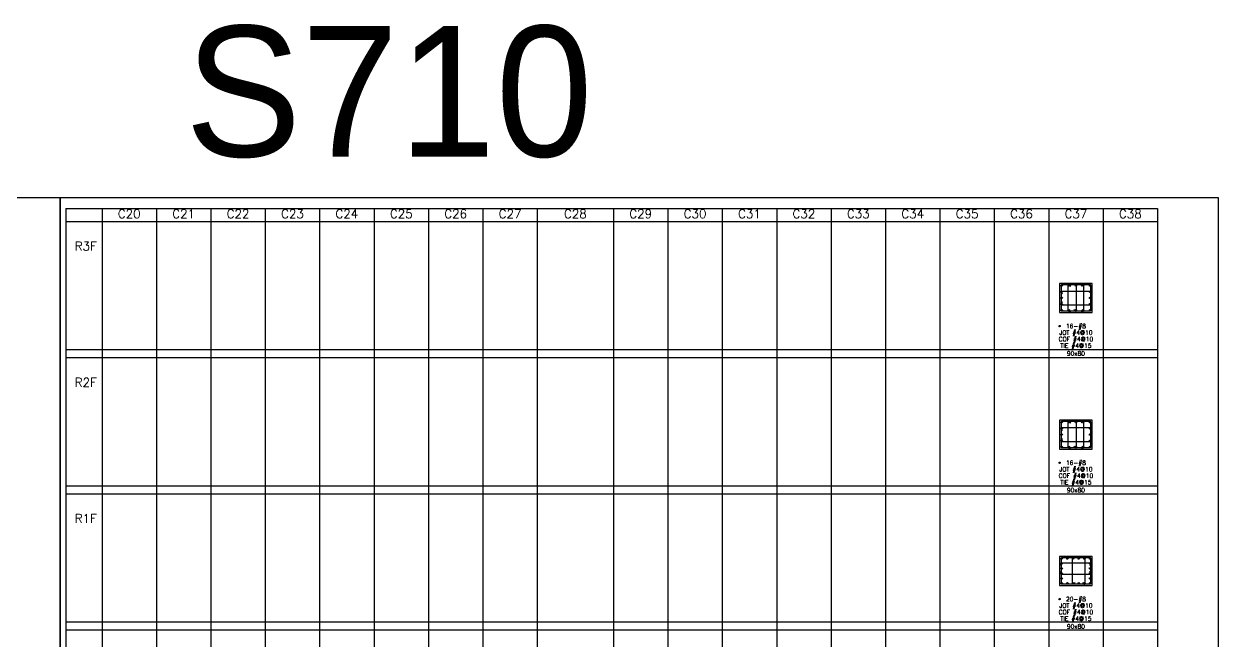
# Model space of a CAD drawing. Header units: millimetres. Extents: x 0 to 31920, y -6088 to 2522.
# Drawn here: x 28628 to 31920, y 825 to 2522 of the extents above; entities that cross this region are included whole.
import ezdxf
from ezdxf.enums import TextEntityAlignment as Align

# ---------------------------------------------------------------- set-up
doc = ezdxf.new("R2010")
doc.units = ezdxf.units.MM
doc.header["$MEASUREMENT"] = 0
for name, color, linetype in [('DwFm', 7, 'Continuous'), ('S-RC', 130, 'Continuous'), ('S-REINF', 6, 'Continuous'), ('S-REINFD', 201, 'Continuous'), ('S-STUD', 1, 'Continuous'), ('S-TEXT', 2, 'Continuous')]:
    doc.layers.add(name, color=color, linetype=linetype)
doc.styles.add('CS4', font='romans.shx', dxfattribs={"width": 0.8, "bigfont": 'lsp.shx'})
doc.styles.add('HELOPEN', font='helopen.shx')

# ---------------------------------------------------------------- blocks, each defined once
blk = doc.blocks.new('繪圖範圍')
blk.add_lwpolyline([(0, 51.1), (79.8, 51.1), (79.8, 0), (0, 0)], close=True)

msp = doc.modelspace()

# ---------------------------------------------------------------- hatches: boundary and pattern name
at = {"layer": 'S-REINFD'}
h = msp.add_hatch(color=256, dxfattribs=at)
edge = h.paths.add_edge_path()
edge.add_arc((31488.9, 1801.6), 1.91, 0, 360)
h = msp.add_hatch(color=256, dxfattribs=at)
edge = h.paths.add_edge_path()
edge.add_arc((31488.9, 1784.5), 1.91, 0, 360)
h = msp.add_hatch(color=256, dxfattribs=at)
edge = h.paths.add_edge_path()
edge.add_arc((31508.5, 1801.6), 1.91, 0, 360)
h = msp.add_hatch(color=256, dxfattribs=at)
edge = h.paths.add_edge_path()
edge.add_arc((31528, 1801.6), 1.91, 0, 360)
h = msp.add_hatch(color=256, dxfattribs=at)
edge = h.paths.add_edge_path()
edge.add_arc((31547.5, 1801.6), 1.91, 0, 360)
h = msp.add_hatch(color=256, dxfattribs=at)
edge = h.paths.add_edge_path()
edge.add_arc((31567.1, 1801.6), 1.91, 0, 360)
h = msp.add_hatch(color=256, dxfattribs=at)
edge = h.paths.add_edge_path()
edge.add_arc((31567.1, 1784.5), 1.91, 0, 360)
h = msp.add_hatch(color=256, dxfattribs=at)
edge = h.paths.add_edge_path()
edge.add_arc((31488.9, 1767.5), 1.91, 0, 360)
h = msp.add_hatch(color=256, dxfattribs=at)
edge = h.paths.add_edge_path()
edge.add_arc((31488.9, 1750.4), 1.91, 0, 360)
h = msp.add_hatch(color=256, dxfattribs=at)
edge = h.paths.add_edge_path()
edge.add_arc((31567.1, 1767.5), 1.91, 0, 360)
h = msp.add_hatch(color=256, dxfattribs=at)
edge = h.paths.add_edge_path()
edge.add_arc((31567.1, 1750.4), 1.91, 0, 360)
h = msp.add_hatch(color=256, dxfattribs=at)
edge = h.paths.add_edge_path()
edge.add_arc((31488.9, 1733.4), 1.91, 0, 360)
h = msp.add_hatch(color=256, dxfattribs=at)
edge = h.paths.add_edge_path()
edge.add_arc((31508.5, 1733.4), 1.91, 0, 360)
h = msp.add_hatch(color=256, dxfattribs=at)
edge = h.paths.add_edge_path()
edge.add_arc((31528, 1733.4), 1.91, 0, 360)
h = msp.add_hatch(color=256, dxfattribs=at)
edge = h.paths.add_edge_path()
edge.add_arc((31547.5, 1733.4), 1.91, 0, 360)
h = msp.add_hatch(color=256, dxfattribs=at)
edge = h.paths.add_edge_path()
edge.add_arc((31567.1, 1733.4), 1.91, 0, 360)
h = msp.add_hatch(color=256, dxfattribs=at)
edge = h.paths.add_edge_path()
edge.add_arc((31483, 1690), 1.91, 0, 360)
h = msp.add_hatch(color=256, dxfattribs=at)
edge = h.paths.add_edge_path()
edge.add_arc((31488.9, 1425.2), 1.91, 0, 360)
h = msp.add_hatch(color=256, dxfattribs=at)
edge = h.paths.add_edge_path()
edge.add_arc((31508.5, 1425.2), 1.91, 0, 360)
h = msp.add_hatch(color=256, dxfattribs=at)
edge = h.paths.add_edge_path()
edge.add_arc((31528, 1425.2), 1.91, 0, 360)
h = msp.add_hatch(color=256, dxfattribs=at)
edge = h.paths.add_edge_path()
edge.add_arc((31547.5, 1425.2), 1.91, 0, 360)
h = msp.add_hatch(color=256, dxfattribs=at)
edge = h.paths.add_edge_path()
edge.add_arc((31567.1, 1425.2), 1.91, 0, 360)
h = msp.add_hatch(color=256, dxfattribs=at)
edge = h.paths.add_edge_path()
edge.add_arc((31488.9, 1408.2), 1.91, 0, 360)
h = msp.add_hatch(color=256, dxfattribs=at)
edge = h.paths.add_edge_path()
edge.add_arc((31488.9, 1391.1), 1.91, 0, 360)
h = msp.add_hatch(color=256, dxfattribs=at)
edge = h.paths.add_edge_path()
edge.add_arc((31567.1, 1408.2), 1.91, 0, 360)
h = msp.add_hatch(color=256, dxfattribs=at)
edge = h.paths.add_edge_path()
edge.add_arc((31567.1, 1391.1), 1.91, 0, 360)
h = msp.add_hatch(color=256, dxfattribs=at)
edge = h.paths.add_edge_path()
edge.add_arc((31488.9, 1374.1), 1.91, 0, 360)
h = msp.add_hatch(color=256, dxfattribs=at)
edge = h.paths.add_edge_path()
edge.add_arc((31488.9, 1357), 1.91, 0, 360)
h = msp.add_hatch(color=256, dxfattribs=at)
edge = h.paths.add_edge_path()
edge.add_arc((31508.5, 1357), 1.91, 0, 360)
h = msp.add_hatch(color=256, dxfattribs=at)
edge = h.paths.add_edge_path()
edge.add_arc((31528, 1357), 1.91, 0, 360)
h = msp.add_hatch(color=256, dxfattribs=at)
edge = h.paths.add_edge_path()
edge.add_arc((31547.5, 1357), 1.91, 0, 360)
h = msp.add_hatch(color=256, dxfattribs=at)
edge = h.paths.add_edge_path()
edge.add_arc((31567.1, 1374.1), 1.91, 0, 360)
h = msp.add_hatch(color=256, dxfattribs=at)
edge = h.paths.add_edge_path()
edge.add_arc((31567.1, 1357), 1.91, 0, 360)
h = msp.add_hatch(color=256, dxfattribs=at)
edge = h.paths.add_edge_path()
edge.add_arc((31483, 1313.6), 1.91, 0, 360)
h = msp.add_hatch(color=256, dxfattribs=at)
edge = h.paths.add_edge_path()
edge.add_arc((31488.9, 1049.6), 1.91, 0, 360)
h = msp.add_hatch(color=256, dxfattribs=at)
edge = h.paths.add_edge_path()
edge.add_arc((31488.9, 1036), 1.91, 0, 360)
h = msp.add_hatch(color=256, dxfattribs=at)
edge = h.paths.add_edge_path()
edge.add_arc((31488.9, 1022.3), 1.91, 0, 360)
h = msp.add_hatch(color=256, dxfattribs=at)
edge = h.paths.add_edge_path()
edge.add_arc((31504.5, 1049.6), 1.91, 0, 360)
h = msp.add_hatch(color=256, dxfattribs=at)
edge = h.paths.add_edge_path()
edge.add_arc((31520.2, 1049.6), 1.91, 0, 360)
h = msp.add_hatch(color=256, dxfattribs=at)
edge = h.paths.add_edge_path()
edge.add_arc((31535.8, 1049.6), 1.91, 0, 360)
h = msp.add_hatch(color=256, dxfattribs=at)
edge = h.paths.add_edge_path()
edge.add_arc((31551.5, 1049.6), 1.91, 0, 360)
h = msp.add_hatch(color=256, dxfattribs=at)
edge = h.paths.add_edge_path()
edge.add_arc((31567.1, 1049.6), 1.91, 0, 360)
h = msp.add_hatch(color=256, dxfattribs=at)
edge = h.paths.add_edge_path()
edge.add_arc((31567.1, 1036), 1.91, 0, 360)
h = msp.add_hatch(color=256, dxfattribs=at)
edge = h.paths.add_edge_path()
edge.add_arc((31567.1, 1022.3), 1.91, 0, 360)
h = msp.add_hatch(color=256, dxfattribs=at)
edge = h.paths.add_edge_path()
edge.add_arc((31488.9, 1008.7), 1.91, 0, 360)
h = msp.add_hatch(color=256, dxfattribs=at)
edge = h.paths.add_edge_path()
edge.add_arc((31488.9, 995), 1.91, 0, 360)
h = msp.add_hatch(color=256, dxfattribs=at)
edge = h.paths.add_edge_path()
edge.add_arc((31567.1, 1008.7), 1.91, 0, 360)
h = msp.add_hatch(color=256, dxfattribs=at)
edge = h.paths.add_edge_path()
edge.add_arc((31567.1, 995), 1.91, 0, 360)
h = msp.add_hatch(color=256, dxfattribs=at)
edge = h.paths.add_edge_path()
edge.add_arc((31488.9, 981.4), 1.91, 0, 360)
h = msp.add_hatch(color=256, dxfattribs=at)
edge = h.paths.add_edge_path()
edge.add_arc((31504.5, 981.4), 1.91, 0, 360)
h = msp.add_hatch(color=256, dxfattribs=at)
edge = h.paths.add_edge_path()
edge.add_arc((31520.2, 981.4), 1.91, 0, 360)
h = msp.add_hatch(color=256, dxfattribs=at)
edge = h.paths.add_edge_path()
edge.add_arc((31535.8, 981.4), 1.91, 0, 360)
h = msp.add_hatch(color=256, dxfattribs=at)
edge = h.paths.add_edge_path()
edge.add_arc((31551.5, 981.4), 1.91, 0, 360)
h = msp.add_hatch(color=256, dxfattribs=at)
edge = h.paths.add_edge_path()
edge.add_arc((31567.1, 981.4), 1.91, 0, 360)
h = msp.add_hatch(color=256, dxfattribs=at)
edge = h.paths.add_edge_path()
edge.add_arc((31483, 938), 1.91, 0, 360)

# ---------------------------------------------------------------- linework, layer by layer
at = {"layer": 'S-RC'}
for points in [[(31483, 1727.5), (31573, 1727.5), (31573, 1807.5), (31483, 1807.5), (31483, 1727.5)], [(31483, 1351.1), (31573, 1351.1), (31573, 1431.1), (31483, 1431.1), (31483, 1351.1)], [(31483, 975.5), (31573, 975.5), (31573, 1055.5), (31483, 1055.5), (31483, 975.5)]]:
    msp.add_lwpolyline(points, dxfattribs=at)
at = {"layer": 'S-REINF', "color": 2}
for points in [[(31490.8, 1778.9), (31486.8, 1783.2, -0.653352), (31488.2, 1786.4), (31568.2, 1786.4, -0.414214), (31570.1, 1784.5), (31570.1, 1778.9)], [(31487, 1731.5), (31567.1, 1731.5, 0.414214), (31569, 1733.4), (31569, 1801.6, 0.414214), (31567.1, 1803.5), (31488.9, 1803.5, 0.414214), (31487, 1801.6), (31487, 1731.5)], [(31514, 1730.4), (31508.4, 1730.4, -0.414214), (31506.5, 1732.3), (31506.5, 1802.2, -0.653352), (31509.7, 1803.6), (31514, 1799.7)], [(31522.4, 1735.3), (31526.7, 1731.3, 0.653352), (31529.9, 1732.7), (31529.9, 1802.7, 0.414214), (31528, 1804.6), (31522.4, 1804.6)], [(31542, 1730.4), (31547.6, 1730.4, 0.414214), (31549.5, 1732.3), (31549.5, 1802.2, 0.653352), (31546.3, 1803.6), (31542, 1799.7)], [(31490.8, 1756), (31486.8, 1751.7, 0.653352), (31488.2, 1748.5), (31568.2, 1748.5, 0.414214), (31570.1, 1750.4), (31570.1, 1756)], [(31487, 1355.1), (31567.1, 1355.1, 0.414214), (31569, 1357), (31569, 1425.2, 0.414214), (31567.1, 1427.1), (31488.9, 1427.1, 0.414214), (31487, 1425.2), (31487, 1355.1)], [(31514, 1354), (31508.4, 1354, -0.414214), (31506.5, 1355.9), (31506.5, 1425.9, -0.653352), (31509.7, 1427.3), (31514, 1423.3)], [(31522.4, 1358.9), (31526.7, 1355, 0.653352), (31529.9, 1356.4), (31529.9, 1426.3, 0.414214), (31528, 1428.2), (31522.4, 1428.2)], [(31542, 1354), (31547.6, 1354, 0.414214), (31549.5, 1355.9), (31549.5, 1425.9, 0.653352), (31546.3, 1427.3), (31542, 1423.3)], [(31490.8, 1402.6), (31486.8, 1406.9, -0.653352), (31488.2, 1410.1), (31568.2, 1410.1, -0.414214), (31570.1, 1408.2), (31570.1, 1402.6)], [(31490.8, 1379.7), (31486.8, 1375.4, 0.653352), (31488.2, 1372.2), (31568.2, 1372.2, 0.414214), (31570.1, 1374.1), (31570.1, 1379.7)], [(31485.9, 1030.4), (31485.9, 1036, -0.414214), (31487.8, 1037.9), (31567.8, 1037.9, -0.653352), (31569.2, 1034.7), (31565.2, 1030.4)], [(31487, 979.5), (31567.1, 979.5, 0.414214), (31569, 981.4), (31569, 1049.6, 0.414214), (31567.1, 1051.5), (31488.9, 1051.5, 0.414214), (31487, 1049.6), (31487, 979.5)], [(31525.8, 983.3), (31521.5, 979.3, -0.653352), (31518.3, 980.7), (31518.3, 1050.7, -0.414214), (31520.2, 1052.6), (31525.8, 1052.6)], [(31545.9, 983.3), (31550.2, 979.3, 0.653352), (31553.4, 980.7), (31553.4, 1050.7, 0.414214), (31551.5, 1052.6), (31545.9, 1052.6)], [(31485.9, 1014.3), (31485.9, 1008.7, 0.414214), (31487.8, 1006.8), (31567.8, 1006.8, 0.653352), (31569.2, 1010), (31565.2, 1014.3)]]:
    msp.add_lwpolyline(points, format="xyb", dxfattribs=at)
at = {"layer": 'S-REINFD'}
for centre in [(31488.9, 1801.6), (31488.9, 1784.5), (31508.5, 1801.6), (31528, 1801.6), (31547.5, 1801.6), (31567.1, 1801.6), (31567.1, 1784.5), (31488.9, 1767.5), (31488.9, 1750.4), (31567.1, 1767.5), (31567.1, 1750.4), (31488.9, 1733.4), (31508.5, 1733.4), (31528, 1733.4), (31547.5, 1733.4), (31567.1, 1733.4), (31483, 1690), (31488.9, 1425.2), (31508.5, 1425.2), (31528, 1425.2), (31547.5, 1425.2), (31567.1, 1425.2), (31488.9, 1408.2), (31488.9, 1391.1), (31567.1, 1408.2), (31567.1, 1391.1), (31488.9, 1374.1), (31488.9, 1357), (31508.5, 1357), (31528, 1357), (31547.5, 1357), (31567.1, 1374.1), (31567.1, 1357), (31483, 1313.6), (31488.9, 1049.6), (31488.9, 1036), (31488.9, 1022.3), (31504.5, 1049.6), (31520.2, 1049.6), (31535.8, 1049.6), (31551.5, 1049.6), (31567.1, 1049.6), (31567.1, 1036), (31567.1, 1022.3), (31488.9, 1008.7), (31488.9, 995), (31567.1, 1008.7), (31567.1, 995), (31488.9, 981.4), (31504.5, 981.4), (31520.2, 981.4), (31535.8, 981.4), (31551.5, 981.4), (31567.1, 981.4), (31483, 938)]:
    msp.add_circle(centre, 1.91, dxfattribs=at)
at = {"layer": 'S-STUD'}
for p, q in [((28743, 2014), (31753, 2014)), ((28743, 2014), (28743, 103)), ((28843, 2014), (28843, 103)), ((28993, 2014), (28993, 103)), ((29143, 2014), (29143, 103)), ((29293, 2014), (29293, 103)), ((29443, 2014), (29443, 103)), ((29593, 2014), (29593, 103)), ((29743, 2014), (29743, 103)), ((29893, 2014), (29893, 103)), ((30043, 2014), (30043, 103)), ((30253, 2014), (30253, 103)), ((30403, 2014), (30403, 103)), ((30553, 2014), (30553, 103)), ((30703, 2014), (30703, 103)), ((30853, 2014), (30853, 103)), ((31003, 2014), (31003, 103)), ((31153, 2014), (31153, 103)), ((31303, 2014), (31303, 103)), ((31453, 2014), (31453, 103)), ((31603, 2014), (31603, 103)), ((31753, 2014), (31753, 103)), ((28743, 1978), (31753, 1978)), ((28743, 1625), (31753, 1625)), ((28743, 1603), (31753, 1603)), ((28743, 1250), (31753, 1250)), ((28743, 1228), (31753, 1228)), ((28743, 875), (31753, 875)), ((28743, 853), (31753, 853))]:
    msp.add_line(p, q, dxfattribs=at)

# ---------------------------------------------------------------- block references
at = {"layer": 'DwFm', "xscale": 40, "yscale": 40, "zscale": 40}
for p in [(25536, 0), (28728, 0)]:
    msp.add_blockref('繪圖範圍', p, dxfattribs=at)

# ---------------------------------------------------------------- texts
at = {"color": 4, "style": 'HELOPEN'}
msp.add_text('S710', height=360, dxfattribs=at).set_placement((29071.7, 2156.8))
at = {"layer": 'S-TEXT', "style": 'CS4'}
for s, height, p in [('C20', 24, (28918, 1987)), ('C21', 24, (29068, 1987)), ('C22', 24, (29218, 1987)), ('C23', 24, (29368, 1987)), ('C24', 24, (29518, 1987)), ('C25', 24, (29668, 1987)), ('C26', 24, (29818, 1987)), ('C27', 24, (29968, 1987)), ('C28', 24, (30148, 1987)), ('C29', 24, (30328, 1987)), ('C30', 24, (30478, 1987)), ('C31', 24, (30628, 1987)), ('C32', 24, (30778, 1987)), ('C33', 24, (30928, 1987)), ('C34', 24, (31078, 1987)), ('C35', 24, (31228, 1987)), ('C36', 24, (31378, 1987)), ('C37', 24, (31528, 1987)), ('C38', 24, (31678, 1987)), ('R3F', 24, (28798, 1898)), ('JOT #4@10', 12, (31528, 1666)), ('16-#8', 12, (31528, 1684)), ('COF #4@10', 12, (31528, 1648)), ('TIE #4@15', 12, (31528, 1630)), ('90x80', 12, (31528, 1608.5)), ('R2F', 24, (28798, 1523)), ('16-#8', 12, (31528, 1307.6)), ('COF #4@10', 12, (31528, 1271.6)), ('JOT #4@10', 12, (31528, 1289.6)), ('TIE #4@15', 12, (31528, 1253.6)), ('90x80', 12, (31528, 1232.1)), ('R1F', 24, (28798, 1148)), ('JOT #4@10', 12, (31528, 914)), ('20-#8', 12, (31528, 932)), ('COF #4@10', 12, (31528, 896)), ('TIE #4@15', 12, (31528, 878)), ('90x80', 12, (31528, 856.5))]:
    msp.add_text(s, height=height, dxfattribs=at).set_placement(p, align=Align.CENTER)

doc.saveas('drawing.dxf')
